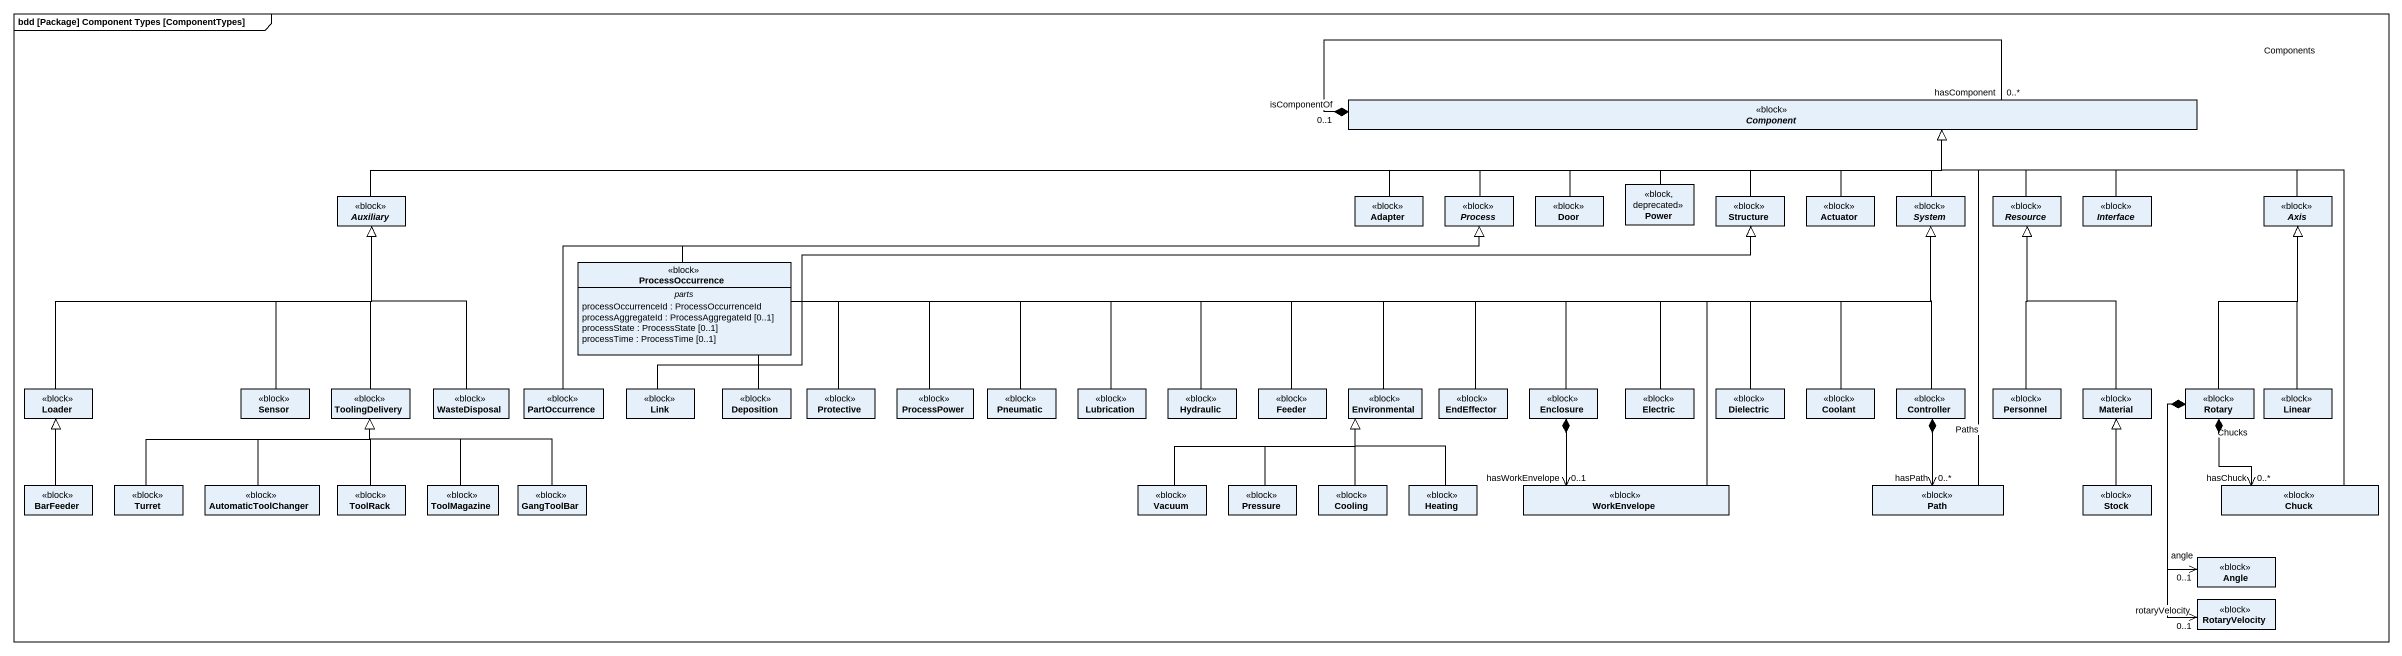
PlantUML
@startuml
mainframe bdd [Package] Component Types [ComponentTypes]
hide circle
hide empty members
abstract class "Component" as Component_ <<block>>
abstract class Auxiliary <<block>>
class Adapter <<block>>
abstract class "Process" as Process_ <<block>>
class Door <<block>>
class Power <<block, deprecated>>
class Structure <<block>>
class Actuator <<block>>
abstract class System <<block>>
abstract class Resource <<block>>
abstract class "Interface" as Interface_ <<block>>
abstract class Axis <<block>>
class ProcessOccurrence <<block>> {
  -- parts --
  processOccurrenceId : ProcessOccurrenceId
  processAggregateId : ProcessAggregateId [0..1]
  processState : ProcessState [0..1]
  processTime : ProcessTime [0..1]
}
class Loader <<block>>
class Sensor <<block>>
class ToolingDelivery <<block>>
class WasteDisposal <<block>>
class PartOccurrence <<block>>
class Link <<block>>
class Deposition <<block>>
class Protective <<block>>
class ProcessPower <<block>>
class Pneumatic <<block>>
class Lubrication <<block>>
class Hydraulic <<block>>
class Feeder <<block>>
class Environmental <<block>>
class EndEffector <<block>>
class Enclosure <<block>>
class Electric <<block>>
class Dielectric <<block>>
class Coolant <<block>>
class Controller <<block>>
class Personnel <<block>>
class Material <<block>>
class Rotary <<block>>
class Linear <<block>>
class BarFeeder <<block>>
class Turret <<block>>
class AutomaticToolChanger <<block>>
class ToolRack <<block>>
class ToolMagazine <<block>>
class GangToolBar <<block>>
class Vacuum <<block>>
class Pressure <<block>>
class Cooling <<block>>
class Heating <<block>>
class WorkEnvelope <<block>>
class Path <<block>>
class Stock <<block>>
class Chuck <<block>>
class Angle <<block>>
class RotaryVelocity <<block>>
Component_ "isComponentOf\n0..1" *-- "hasComponent\n0..*" Component_ : Components
Auxiliary -right-|> Component_
Adapter -right-|> Component_
Process_ -right-|> Component_
Door -right-|> Component_
Power -up-|> Component_
Structure -up-|> Component_
Actuator -up-|> Component_
System -up-|> Component_
Resource -left-|> Component_
Interface_ -left-|> Component_
Axis -left-|> Component_
ProcessOccurrence -right-|> Process_
Loader -up-|> Auxiliary
Sensor -up-|> Auxiliary
ToolingDelivery -up-|> Auxiliary
WasteDisposal -up-|> Auxiliary
PartOccurrence -right-|> Process_
Link -right-|> Structure
Deposition -right-|> System
Protective -right-|> System
ProcessPower -right-|> System
Pneumatic -right-|> System
Lubrication -right-|> System
Hydraulic -right-|> System
Feeder -right-|> System
Environmental -right-|> System
EndEffector -right-|> System
Enclosure -right-|> System
Enclosure *--> "hasWorkEnvelope\n0..1" WorkEnvelope
Electric -up-|> System
Dielectric -up-|> System
Coolant -up-|> System
Controller -up-|> System
Controller *--> "0..*\nhasPath" Path : Paths
Personnel -up-|> Resource
Material -up-|> Resource
Rotary -up-|> Axis
Rotary *--> "0..*\nhasChuck" Chuck : Chucks
Rotary *--> "angle\n0..1" Angle
Rotary *--> "rotaryVelocity\n0..1" RotaryVelocity
Linear -up-|> Axis
BarFeeder -up-|> Loader
Turret -right-|> ToolingDelivery
AutomaticToolChanger -up-|> ToolingDelivery
ToolRack -up-|> ToolingDelivery
ToolMagazine -up-|> ToolingDelivery
GangToolBar -left-|> ToolingDelivery
Vacuum -right-|> Environmental
Pressure -up-|> Environmental
Cooling -up-|> Environmental
Heating -up-|> Environmental
WorkEnvelope -up-|> System
Path -up-|> Component_
Stock -up-|> Material
Chuck -up-|> Component_
@enduml
